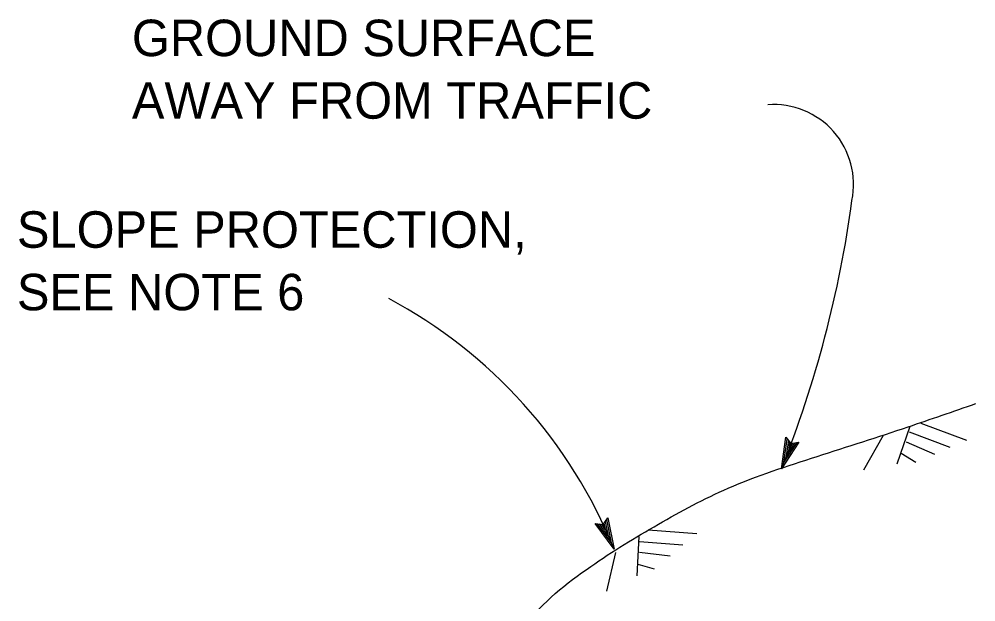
# Model space of a CAD drawing. Extents: x -894 to 866, y -476 to 714.
# Drawn here: x 39.4 to 222.9, y -199.3 to -87.5 of the extents above; entities that cross this region are included whole.
import ezdxf

# ---------------------------------------------------------------- set-up
doc = ezdxf.new("R2010")
doc.units = 0
for name, color, linetype in [('56 Stage 3 Anno', 7, 'Continuous'), ('57 Undefined', 7, 'Continuous'), ('59 Sndwall Anno', 7, 'Continuous'), ('60 Nongeo Data', 7, 'Continuous')]:
    doc.layers.add(name, color=color, linetype=linetype)

msp = doc.modelspace()

# ---------------------------------------------------------------- linework, layer by layer
at = {"layer": '56 Stage 3 Anno'}
for p, q in [((185.58, -173.83), (186.46, -167.74)), ((188.96, -168.69), (185.58, -173.83)), ((186.07, -172.52), (186.71, -168.09)), ((188.55, -168.76), (186.07, -172.54)), ((186.46, -167.74), (186.46, -167.74)), ((186.46, -167.74), (187.42, -168.96)), ((186.56, -171.24), (186.98, -168.38)), ((187.05, -169.95), (187.23, -168.73)), ((187.42, -168.96), (188.96, -168.69)), ((188.96, -168.69), (188.96, -168.69)), ((188.13, -168.86), (186.56, -171.24)), ((187.74, -168.9), (187.05, -169.95)), ((185.58, -173.83), (185.58, -173.83)), ((151.37, -184.49), (152.27, -183.21)), ((152.27, -183.21), (152.27, -183.21)), ((152.27, -183.21), (153.48, -189.24)), ((153.48, -189.24), (149.83, -184.29)), ((149.83, -184.29), (149.83, -184.29)), ((149.83, -184.29), (151.37, -184.49)), ((152.91, -187.97), (150.25, -184.36)), ((152.36, -186.71), (150.64, -184.38)), ((151.8, -185.45), (151.06, -184.45)), ((151.55, -184.21), (151.8, -185.45)), ((151.8, -183.91), (152.36, -186.71)), ((152.03, -183.55), (152.92, -187.98)), ((153.48, -189.24), (153.48, -189.24))]:
    msp.add_line(p, q, dxfattribs=at)
for centre, radius, start, end in [((184.09, -119.24), 15.34, 348.5418, 94.2475), ((-14.63, -93.66), 215.66, 338.1777, 352.3709), ((65.95, -224.44), 94.34, 21.9109, 61.9882)]:
    msp.add_arc(centre, radius, start, end, dxfattribs=at)
at = {"layer": '59 Sndwall Anno'}
for p, q in [((212.33, -165.02), (221.07, -168.32)), ((210.25, -165.7), (207.72, -172.88)), ((210.1, -166.7), (217.91, -169.65)), ((205.12, -167.41), (201.35, -174.05)), ((209.51, -168.64), (214.97, -171.02)), ((208.59, -170.77), (211.35, -172.5)), ((158.22, -186.76), (157.83, -194.36)), ((160.03, -185.51), (169.34, -186.2)), ((158.36, -187.76), (166.68, -188.37)), ((153.78, -189.85), (152.06, -197.28)), ((158.35, -189.79), (164.26, -190.52)), ((158.07, -192.09), (161.21, -192.97))]:
    msp.add_line(p, q, dxfattribs=at)
at = {"layer": '60 Nongeo Data'}
msp.add_spline([(76.35, -239.55), (92.97, -238.43), (104.74, -234.37), (116.92, -225.84), (128.7, -215.69), (136.41, -203.91), (149, -192.55), (161.99, -184.43), (175.39, -177.52), (192.44, -171.43), (209.9, -165.75), (222.89, -161.28)], degree=3, dxfattribs=at)

# ---------------------------------------------------------------- texts
at = {"layer": '57 Undefined'}
for s, p in [('GROUND SURFACE', (60.99, -94.62)), ('AWAY FROM TRAFFIC', (60.99, -106.62)), ('SLOPE PROTECTION,', (38.93, -131.39)), ('SEE NOTE 6', (38.93, -143.39))]:
    msp.add_text(s, height=7, dxfattribs=at).set_placement(p)

doc.saveas('drawing.dxf')
